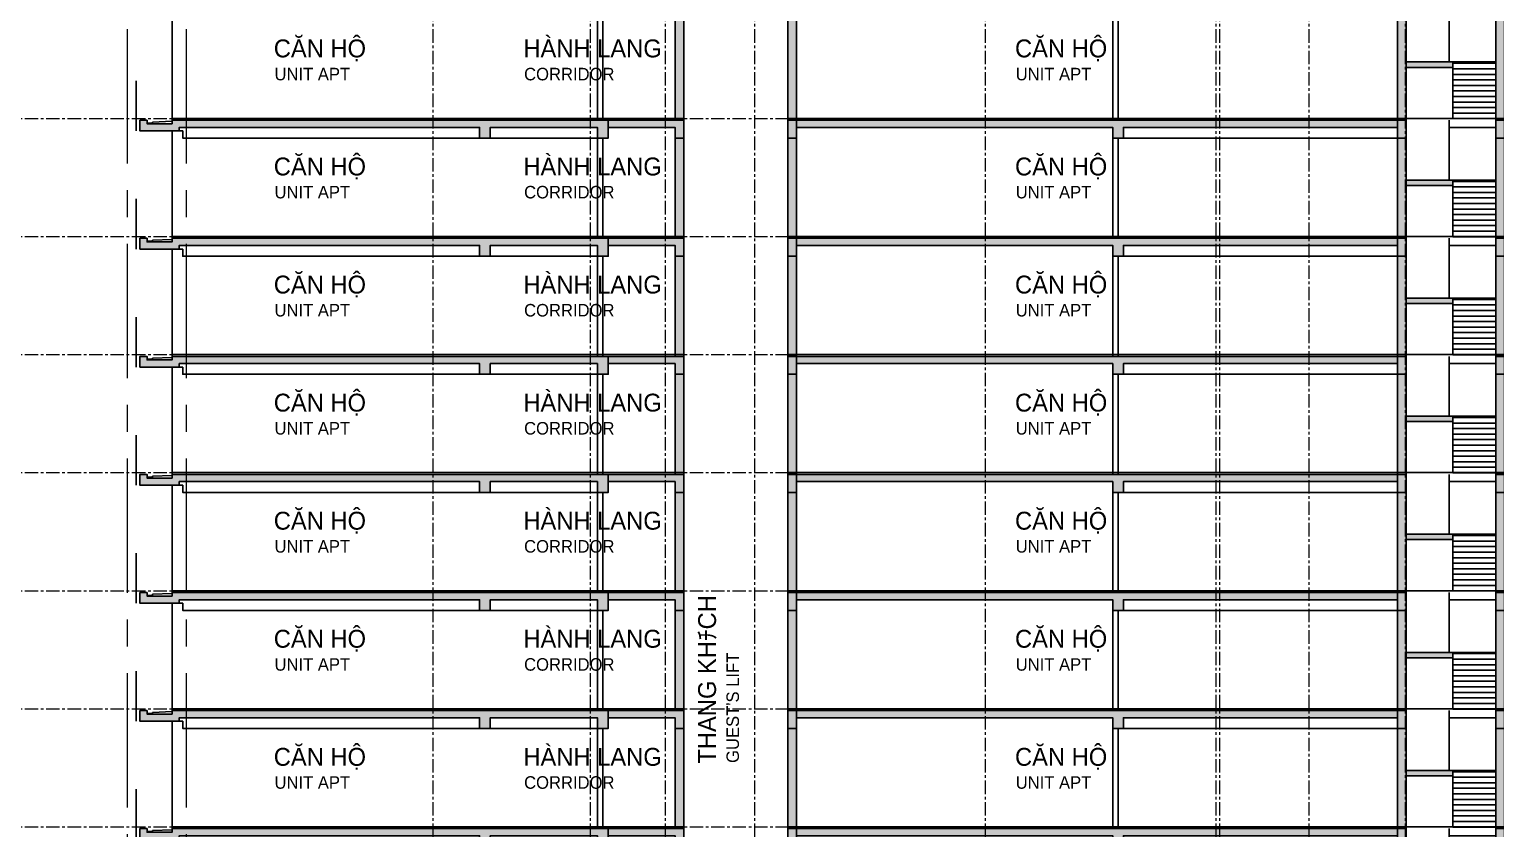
# Model space of a CAD drawing. Header units: millimetres. Extents: x -100356 to 314685, y 446 to 1273965.
# Drawn here: x 80260 to 121277, y 190236 to 212576 of the extents above; entities that cross this region are included whole.
import ezdxf
from ezdxf.xclip import XClip

# ---------------------------------------------------------------- set-up
doc = ezdxf.new("R2010")
doc.units = ezdxf.units.MM
doc.header["$XCLIPFRAME"] = 2
doc.linetypes.add('section$0$CENTER', pattern=[2, 1.25, -0.25, 0.25, -0.25])
for name, color, linetype, lineweight in [('@ color hatch', 7, 'Continuous', 13), ('Hatch-wall', 251, 'Continuous', 5), ('section$0$A-_FLORLEVL_E', 7, 'Continuous', 5), ('section$0$NKC_TRUC', 8, 'section$0$CENTER', 13), ('section$0$S-_STRC----_E', 7, 'Continuous', 9)]:
    doc.layers.add(name, color=color, linetype=linetype, lineweight=lineweight)
for name, color, linetype in [('section$0$FIN', 3, 'Continuous'), ('section$0$NAM', 3, 'Continuous'), ('section$0$STR', 7, 'Continuous'), ('STR', 7, 'Continuous')]:
    doc.layers.add(name, color=color, linetype=linetype)
doc.styles.add('section$0$Arial', font='Font - TrueType - Arial.ttf', dxfattribs={"width": 0.95, "height": 770})

# ---------------------------------------------------------------- blocks, each defined once
blk = doc.blocks.new('section$0$grid section')
at = {"layer": 'section$0$NKC_TRUC', "ltscale": 300}
for p, q in [((-141943.9, 45500), (0, 45500)), ((-141943.9, 42200), (0, 42200)), ((-141943.9, 38900), (0, 38900)), ((-141943.9, 35600), (0, 35600)), ((-141943.9, 32300), (0, 32300)), ((-141943.9, 29000), (0, 29000)), ((-141943.9, 25700), (0, 25700))]:
    blk.add_line(p, q, dxfattribs=at)
blk = doc.blocks.new('section$0$PHONG')
at = {"layer": 'section$0$NAM', "attachment_point": 1, "style": 'section$0$Arial'}
for s, width, insert, char_height in [('CĂN HỘ', 6747.84, (2532, 2091), 500), ('HÀNH LANG', 6747.84, (9514, 2091), 500), ('CĂN HỘ', 6747.84, (23266, 2091), 500), ('CĂN HỘ', 6747.84, (40890, 2091), 500), ('UNIT APT', 3815.51, (2552, 1299), 350), ('\\pt1050;CORRIDOR', 3815.51, (9534, 1299), 350), ('UNIT APT', 3815.51, (23285, 1299), 350), ('UNIT APT', 3815.51, (40910, 1299), 350)]:
    blk.add_mtext_dynamic_manual_height_columns(s, width=width, gutter_width=1, heights=[0], dxfattribs=dict(at, insert=insert, char_height=char_height))
blk = doc.blocks.new('section$0$ROOM 01')
at = {"layer": 'Hatch-wall', "ltscale": 0.5}
h = blk.add_hatch(color=256, dxfattribs=at)
h.dxf.hatch_style = 1
h.paths.add_polyline_path([(36485, 240516), (36485, 243810), (47160, 243810), (47160, 243710), (47860, 243710), (47860, 243810), (48060, 243810), (48060, 243510), (46960, 243510), (46960, 243610), (36735, 243610), (36735, 240516)])
h.paths.add_polyline_path([(16680, 243810), (16680, 243810), (33985, 243810), (33985, 242138), (35285, 242138), (35285, 241988), (33985, 241988), (33985, 240510), (33735, 240510), (33735, 243610), (26072, 243610), (26072, 243310), (25772, 243310), (25772, 243610), (16930, 243610), (16930, 243810)])
h.paths.add_polyline_path([(16930, 240516), (16680, 240516), (16680, 243810), (16930, 243810)])
h.paths.add_polyline_path([(-1440, 243810), (-1440, 243510), (-340, 243510), (-340, 243610), (8060, 243610), (8060, 243310), (8360, 243310), (8360, 243610), (11360, 243610), (11360, 243310), (11660, 243310), (11660, 243610), (13530, 243610), (13530, 240510), (13780, 240510), (13780, 243810), (-540, 243810), (-540, 243710), (-1240, 243710), (-1240, 243810)])
at = {"elevation": 0}
blk.add_lwpolyline([(35285, 241988), (35285, 242138)], dxfattribs=at)
at = {"layer": 'section$0$FIN'}
for p, q in [((-1540, 243510), (-1540, 244910)), ((-1240, 243730), (-1090, 243730)), ((-1090, 243760), (-540, 243780)), ((-1090, 243730), (-1090, 243760)), ((-540, 243860), (8360, 243860, 0)), ((-540, 243810), (-540, 243860)), ((8360, 243860, 0), (13780, 243860)), ((13780, 243860), (13780, 243810, 0)), ((16680, 243860, 0), (16680, 243310, 0)), ((25772, 243860, 0), (16680, 243860, 0)), ((47160, 243860, 0), (25772, 243860, 0)), ((35185, 243810, 0), (35185, 242138, 0)), ((-540, 243510, 0), (-540, 240560, 0)), ((-440, 243510), (-240, 243510)), ((-240, 243510), (-240, 243460)), ((36485, 242102, 0), (35285, 242102, 0)), ((35285, 241988, 0), (35285, 240554, 0)), ((36485, 241947, 0), (35285, 241947, 0)), ((36485, 241793, 0), (35285, 241793, 0)), ((36485, 241638, 0), (35285, 241638, 0)), ((36485, 241483, 0), (35285, 241483, 0)), ((36485, 241328, 0), (35285, 241328, 0)), ((36485, 241174, 0), (35285, 241174, 0)), ((36485, 241019, 0), (35285, 241019, 0)), ((36485, 240864, 0), (35285, 240864, 0)), ((36485, 240709, 0), (35285, 240709, 0)), ((35285, 240554, 0), (36485, 240554, 0)), ((36485, 240554, 0), (36485, 240709, 0))]:
    blk.add_line(p, q, dxfattribs=at)
at = {"layer": 'section$0$FIN', "ltscale": 10}
for p, q in [((8360, 243310, 0), (11660, 243310, 0)), ((11360, 243310), (11360, 240510, 0)), ((11510, 243310, 0), (11510, 240510, 0)), ((16680, 243310, 0), (16680, 240510, 0)), ((25772, 243310, 0), (25772, 240510, 0)), ((25922, 243310, 0), (25922, 240510, 0))]:
    blk.add_line(p, q, dxfattribs=at)
at = {"layer": 'section$0$FIN'}
blk.add_lwpolyline([(-240, 243510), (-240, 243460), (-240, 243460), (-240, 243460), (-240, 243460), (-240, 243310), (8210, 243310)], dxfattribs=at)
at = {"layer": 'section$0$FIN', "elevation": 0}
for points in [[(33735, 243310), (25922, 243310)], [(36485, 243610), (35185, 243610)]]:
    blk.add_lwpolyline(points, dxfattribs=at)
at = {"layer": 'section$0$S-_STRC----_E'}
for p, q in [((36485, 242138, 0), (33985, 242138, 0)), ((33985, 242138, 0), (33985, 241988, 0)), ((33985, 241988, 0), (35285, 241988, 0))]:
    blk.add_line(p, q, dxfattribs=at)
at = {"layer": 'section$0$STR', "ltscale": 10}
for p, q in [((-1240, 243710), (-540, 243710)), ((-540, 243710), (-540, 243810)), ((-1440, 243510), (-540, 243510)), ((13530, 243310, 0), (13530, 240510, 0)), ((13780, 243310, 0), (13780, 240510, 0)), ((16680, 243316, 0), (16680, 240516, 0)), ((16930, 243316, 0), (16930, 240516, 0)), ((33735, 243310, 0), (33735, 240510, 0)), ((33985, 243310, 0), (33985, 240510, 0)), ((36485, 243316, 0), (36485, 240516, 0))]:
    blk.add_line(p, q, dxfattribs=at)
for points in [[(-1240, 243710), (-1240, 243810), (-1440, 243810), (-1440, 243510), (-1240, 243510)], [(8360, 243610), (11360, 243610), (11360, 243310), (11660, 243310), (11660, 243810), (-540, 243810)], [(-340, 243560), (-340, 243510), (-540, 243510), (-540, 243510)], [(-340, 243560), (-340, 243610), (8060, 243610)]]:
    blk.add_lwpolyline(points, dxfattribs=at)
at = {"layer": 'section$0$STR'}
blk.add_lwpolyline([(13530, 243810), (11660, 243810), (11660, 243610), (13530, 243610)], dxfattribs=at)
at = {"layer": 'section$0$STR', "elevation": 0}
blk.add_lwpolyline([(13530, 243610), (13530, 243310), (13780, 243310), (13780, 243810), (13530, 243810)], dxfattribs=at)
for points in [[(16680, 243310), (16930, 243310), (16930, 243810), (16680, 243810)], [(33735, 243310), (33985, 243310), (33985, 243810), (33735, 243810)], [(36485, 243310), (36735, 243310), (36735, 243810), (36485, 243810)]]:
    blk.add_lwpolyline(points, close=True, dxfattribs=at)
at = {"layer": 'section$0$STR', "ltscale": 10, "elevation": 0}
for points in [[(8060, 243610), (8060, 243310), (8360, 243310), (8360, 243610)], [(26072, 243610), (26072, 243310), (25772, 243310), (25772, 243610)], [(33735, 243610), (26072, 243610)]]:
    blk.add_lwpolyline(points, dxfattribs=at)
at = {"layer": 'STR', "ltscale": 0.5}
blk.add_lwpolyline([(-1440, 243810), (-1440, 243510), (-340, 243510), (-340, 243610), (8060, 243610), (8060, 243310), (8360, 243310), (8360, 243610), (11360, 243610), (11360, 243310), (11660, 243310), (11660, 243610), (13530, 243610), (13530, 240510), (13780, 240510), (13780, 243810), (-540, 243810), (-540, 243710), (-1240, 243710), (-1240, 243810)], close=True, dxfattribs=at)
at = {"layer": 'STR', "ltscale": 0.5, "elevation": 0}
for points in [[(16930, 240516), (16680, 240516), (16680, 243810), (16930, 243810)], [(16680, 243310), (16680, 243810), (33985, 243810), (33985, 242138), (35285, 242138), (35285, 241988), (33985, 241988), (33985, 240510), (33735, 240510), (33735, 243610), (26072, 243610), (26072, 243310), (25772, 243310), (25772, 243610), (16930, 243610), (16930, 243310)], [(36485, 240516), (36485, 243810), (47160, 243810), (47160, 243710), (47860, 243710), (47860, 243810), (48060, 243810), (48060, 243510), (46960, 243510), (46960, 243610), (36735, 243610), (36735, 240516)]]:
    blk.add_lwpolyline(points, close=True, dxfattribs=at)
at = {"layer": 'section$0$STR'}
blk.add_blockref('section$0$PHONG', (-227, 240676), dxfattribs=at)
blk = doc.blocks.new('section')
at = {"layer": 'section$0$NKC_TRUC', "ltscale": 3000}
for p, q in [((232861, 95993), (232861, -15127)), ((234511, 95993), (234511, -15127))]:
    blk.add_line(p, q, dxfattribs=at)
at = {"layer": 'section$0$NKC_TRUC', "ltscale": 300}
for p, q in [((241411, 95993), (241411, -15127)), ((245811, 95993), (245811, -15127)), ((247911, 95993), (247911, -15127)), ((250411, 95993), (250411, -15127)), ((256861, 95993), (256861, -15127)), ((263311, 95993), (263311, -17487)), ((263411, 95993), (263411, -15127)), ((265911, 95993), (265911, -15127)), ((268611, 95993), (268611, -15127))]:
    blk.add_line(p, q, dxfattribs=at)
at = {"layer": 'section$0$A-_FLORLEVL_E'}
blk.add_blockref('section$0$grid section', (298305, 0), dxfattribs=at)
at = {"layer": 'section$0$STR'}
for p in [(234655, -195060), (234655, -198360), (234655, -201660), (234655, -204960), (234655, -208260), (234655, -211560), (234655, -214860), (234655, -218160)]:
    blk.add_blockref('section$0$ROOM 01', p, dxfattribs=at)
at = {"layer": 'section$0$NAM', "attachment_point": 1, "rotation": 90, "style": 'section$0$Arial'}
for s, width, insert, char_height in [('THANG KHﾁCH', 6747.84, (248831, 27466), 500), ("\\pt1050;GUEST'S LIFT", 3815.51, (249623, 27486), 350)]:
    blk.add_mtext_dynamic_manual_height_columns(s, width=width, gutter_width=1, heights=[0], dxfattribs=dict(at, insert=insert, char_height=char_height))

msp = doc.modelspace()

# ---------------------------------------------------------------- block references
at = {"layer": '@ color hatch', "ltscale": 0.5}
ref = msp.add_blockref('section', (-149862.3, 164586), dxfattribs=at)
XClip(ref).set_block_clipping_path([(169394.0948857647, -24157.8838648469), (313883.7615168951, 101394.6180912155)])

doc.saveas('drawing.dxf')
